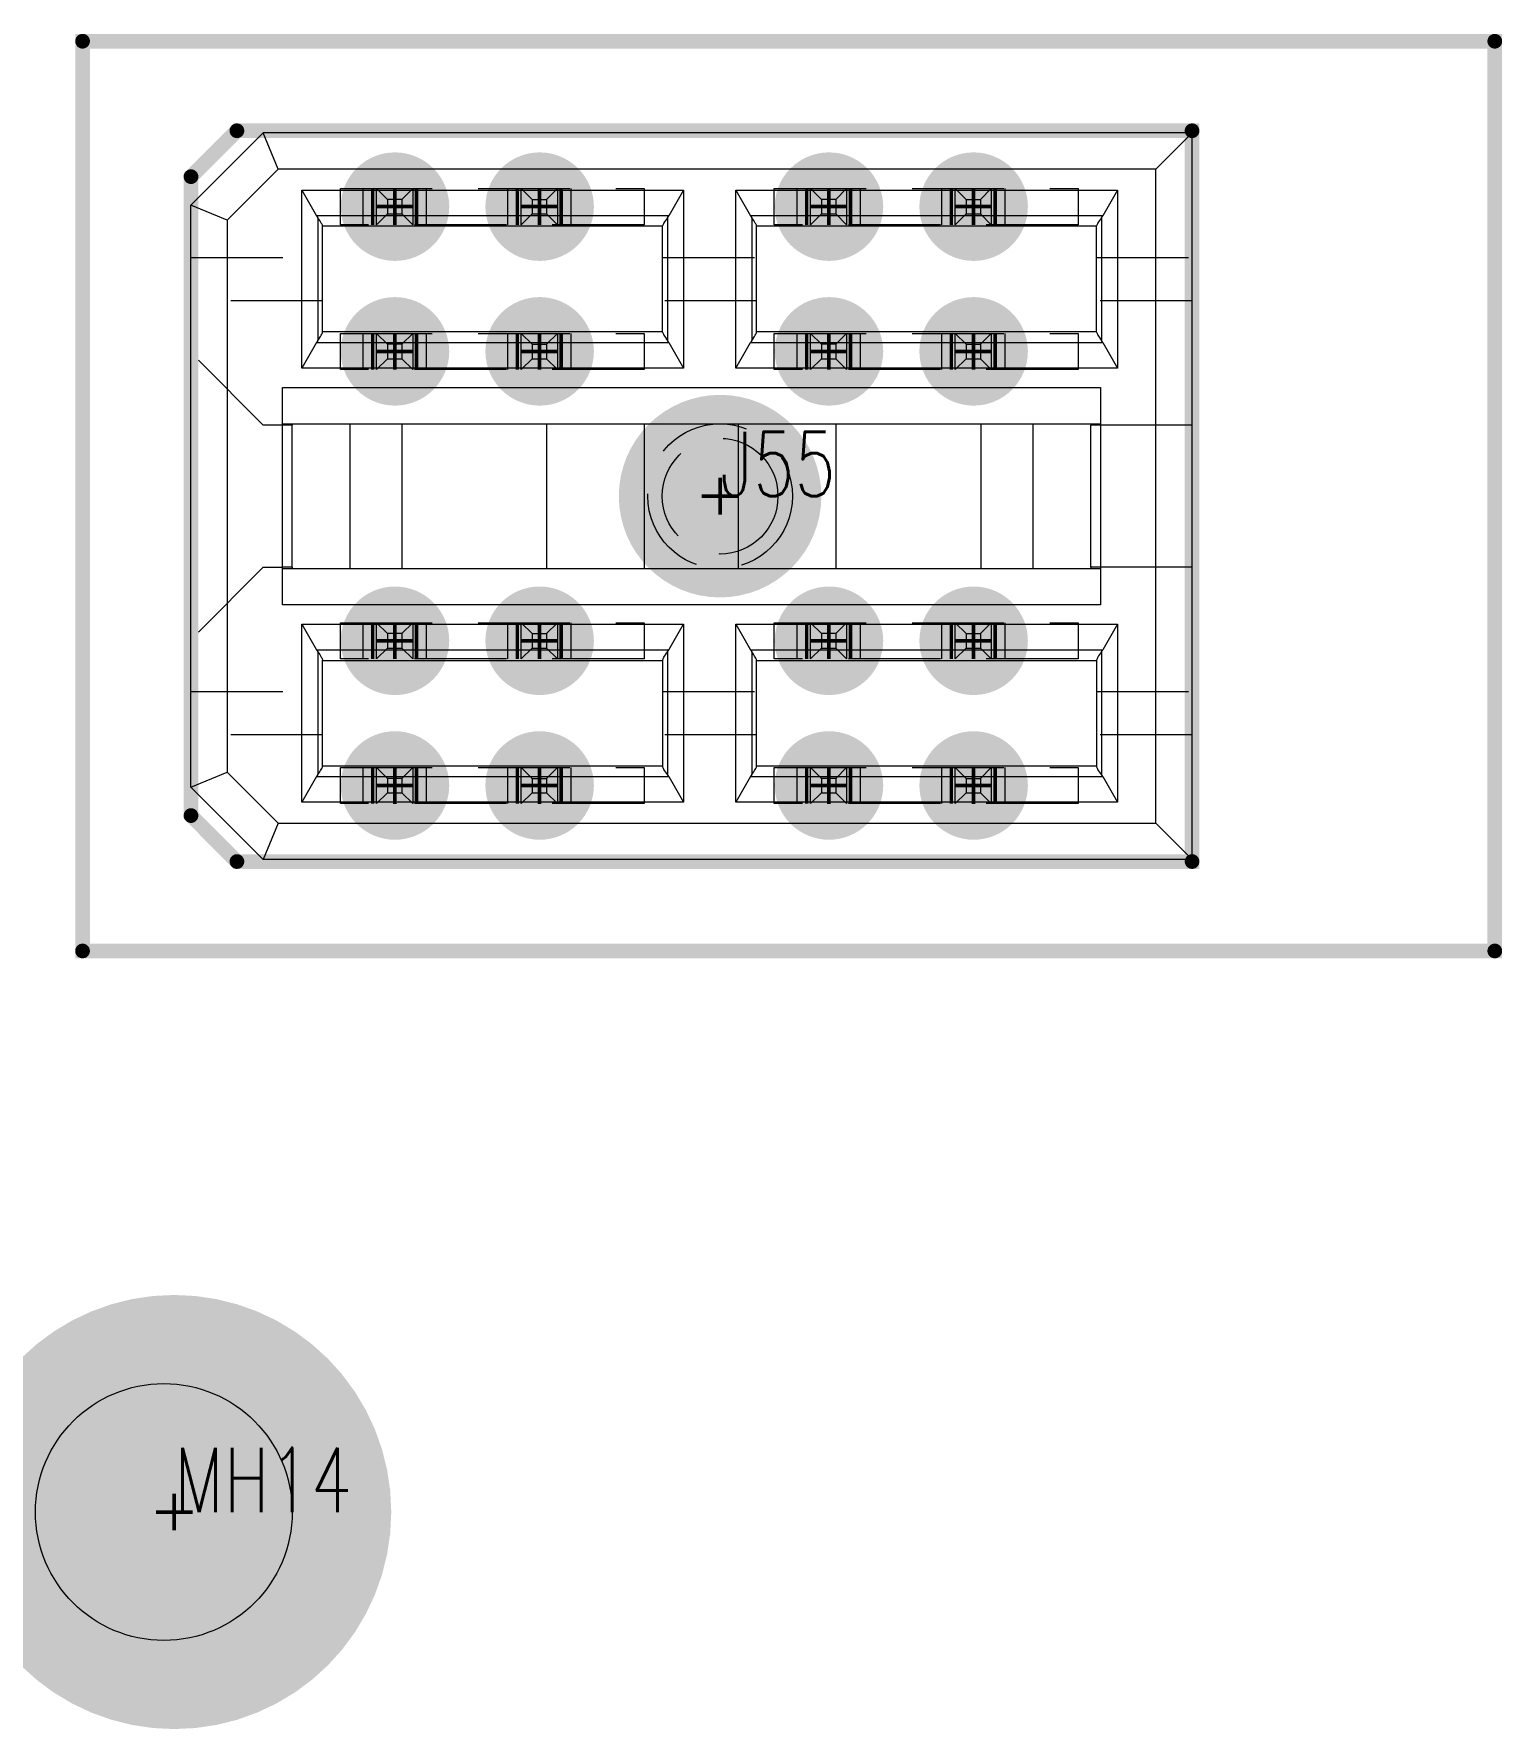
# Model space of a CAD drawing. Header units: millimetres. Extents: x 5 to 1395, y 5 to 415.
# Drawn here: x 1282.11 to 1302.41, y 206.26 to 229.69 of the extents above; entities that cross this region are included whole.
import ezdxf

# ---------------------------------------------------------------- set-up
doc = ezdxf.new("R2010")
doc.units = ezdxf.units.MM
doc.linetypes.add('HIDDEN', pattern=[1.905, 1.27, -0.635])
for name, color, linetype in [('DRIL_PLTE_THRU_01', 16, 'Continuous'), ('DRIL_PLTE_THRU_02', 146, 'Continuous'), ('DRIL_PLTE_THRU_03', 56, 'Continuous'), ('DRIL_PLTE_THRU_04', 216, 'Continuous'), ('DRIL_PLTE_THRU_05', 34, 'Continuous'), ('DRIL_PLTE_THRU_06', 96, 'Continuous'), ('DRIL_PLTE_THRU_07', 171, 'Continuous'), ('DRIL_PLTE_THRU_08', 176, 'Continuous'), ('DRIL_SYMBOL', 2, 'Continuous'), ('PADS_BOT', 5, 'Continuous'), ('PADS_INNER', 1, 'Continuous'), ('PADS_TOP', 1, 'Continuous'), ('PART_NAME_01', 1, 'Continuous'), ('PART_TOP_2DLINE_26', 5, 'Continuous'), ('PART_TOP_2DLINE_27', 5, 'Continuous')]:
    doc.layers.add(name, color=color, linetype=linetype)
doc.styles.add('W0$127', font='simplex', dxfattribs={"width": 0.75})

# ---------------------------------------------------------------- blocks, each defined once
blk = doc.blocks.new('DRIL_SYMBOL_3$5')
at = {"layer": 'DRIL_SYMBOL', "const_width": 0.0508}
for points in [[(0, -0.254), (0, 0.254)], [(-0.254, 0), (0.254, 0)]]:
    blk.add_lwpolyline(points, dxfattribs=at)
blk = doc.blocks.new('DRIL_HOLE_3$5')
at = {"const_width": 1.75}
blk.add_lwpolyline([(-0.875, 0, 1), (0.875, 0, 1)], format="xyb", close=True, dxfattribs=at)
blk.add_blockref('DRIL_SYMBOL_3$5', (0, 0))
blk = doc.blocks.new('PAD_26')
at = {"const_width": 3}
blk.add_lwpolyline([(0, -1.5, 1), (0, 1.5, 1)], format="xyb", close=True, dxfattribs=at)
blk = doc.blocks.new('STK_TOP_206')
at = {"layer": 'DRIL_PLTE_THRU_01'}
blk.add_blockref('DRIL_HOLE_3$5', (0, 0), dxfattribs=at)
at = {"layer": 'DRIL_PLTE_THRU_02'}
blk.add_blockref('DRIL_HOLE_3$5', (0, 0), dxfattribs=at)
at = {"layer": 'DRIL_PLTE_THRU_03'}
blk.add_blockref('DRIL_HOLE_3$5', (0, 0), dxfattribs=at)
at = {"layer": 'DRIL_PLTE_THRU_04'}
blk.add_blockref('DRIL_HOLE_3$5', (0, 0), dxfattribs=at)
at = {"layer": 'DRIL_PLTE_THRU_05'}
blk.add_blockref('DRIL_HOLE_3$5', (0, 0), dxfattribs=at)
at = {"layer": 'DRIL_PLTE_THRU_06'}
blk.add_blockref('DRIL_HOLE_3$5', (0, 0), dxfattribs=at)
at = {"layer": 'DRIL_PLTE_THRU_07'}
blk.add_blockref('DRIL_HOLE_3$5', (0, 0), dxfattribs=at)
at = {"layer": 'DRIL_PLTE_THRU_08'}
blk.add_blockref('DRIL_HOLE_3$5', (0, 0), dxfattribs=at)
at = {"layer": 'PADS_BOT'}
blk.add_blockref('PAD_26', (0, 0), dxfattribs=at)
at = {"layer": 'PADS_INNER'}
blk.add_blockref('PAD_26', (0, 0), dxfattribs=at)
at = {"layer": 'PADS_TOP'}
blk.add_blockref('PAD_26', (0, 0), dxfattribs=at)
blk = doc.blocks.new('SYM_TOP_19')
blk.add_blockref('STK_TOP_206', (0, 0))
blk = doc.blocks.new('PART_TOP_366')
blk.add_blockref('SYM_TOP_19', (0, 0))
at = {"layer": 'PART_NAME_01', "style": 'W0$127', "width": 0.75}
blk.add_text('MH14', height=0.889, dxfattribs=at).set_placement((0, 0))
blk = doc.blocks.new('SMOOTH_0$2032')
at = {"const_width": 0.1016}
blk.add_lwpolyline([(-0.0508, 0, 1), (0.0508, 0, 1)], format="xyb", close=True, dxfattribs=at)
blk = doc.blocks.new('PART_BODY_TOP_3')
at = {"layer": 'PART_TOP_2DLINE_26', "const_width": 0.2032}
blk.add_lwpolyline([(-6.28701, 10.71), (6.28599, 10.71), (6.285992, -8.8138), (-6.287008, -8.8138)], close=True, dxfattribs=at)
at = {"layer": 'PART_TOP_2DLINE_27', "const_width": 0.2032}
blk.add_lwpolyline([(-5.05, -6.68), (-4.415, -7.315), (4.415, -7.315), (5.05, -6.68), (5.05, 6.525), (-5.05, 6.525)], close=True, dxfattribs=at)
at = {"layer": 'PART_TOP_2DLINE_26'}
for p in [(-6.28701, 10.71), (6.28599, 10.71), (-6.287008, -8.8138), (6.285992, -8.8138)]:
    blk.add_blockref('SMOOTH_0$2032', p, dxfattribs=at)
at = {"layer": 'PART_TOP_2DLINE_27'}
for p in [(-5.05, 6.525), (5.05, 6.525), (-5.05, -6.68), (5.05, -6.68), (-4.415, -7.315), (4.415, -7.315)]:
    blk.add_blockref('SMOOTH_0$2032', p, dxfattribs=at)
blk = doc.blocks.new('DRIL_SYMBOL_0$8')
at = {"layer": 'DRIL_SYMBOL', "const_width": 0.0508}
for points in [[(0, -0.254), (0, 0.254)], [(-0.254, 0), (0.254, 0)]]:
    blk.add_lwpolyline(points, dxfattribs=at)
blk = doc.blocks.new('DRIL_HOLE_0$8')
at = {"const_width": 0.4}
blk.add_lwpolyline([(-0.2, 0, 1), (0.2, 0, 1)], format="xyb", close=True, dxfattribs=at)
blk.add_blockref('DRIL_SYMBOL_0$8', (0, 0))
blk = doc.blocks.new('PAD_4')
at = {"const_width": 0.75}
blk.add_lwpolyline([(0, -0.375, 1), (0, 0.375, 1)], format="xyb", close=True, dxfattribs=at)
blk = doc.blocks.new('STK_TOP_174')
at = {"layer": 'DRIL_PLTE_THRU_01'}
blk.add_blockref('DRIL_HOLE_0$8', (0, 0), dxfattribs=at)
at = {"layer": 'DRIL_PLTE_THRU_02'}
blk.add_blockref('DRIL_HOLE_0$8', (0, 0), dxfattribs=at)
at = {"layer": 'DRIL_PLTE_THRU_03'}
blk.add_blockref('DRIL_HOLE_0$8', (0, 0), dxfattribs=at)
at = {"layer": 'DRIL_PLTE_THRU_04'}
blk.add_blockref('DRIL_HOLE_0$8', (0, 0), dxfattribs=at)
at = {"layer": 'DRIL_PLTE_THRU_05'}
blk.add_blockref('DRIL_HOLE_0$8', (0, 0), dxfattribs=at)
at = {"layer": 'DRIL_PLTE_THRU_06'}
blk.add_blockref('DRIL_HOLE_0$8', (0, 0), dxfattribs=at)
at = {"layer": 'DRIL_PLTE_THRU_07'}
blk.add_blockref('DRIL_HOLE_0$8', (0, 0), dxfattribs=at)
at = {"layer": 'DRIL_PLTE_THRU_08'}
blk.add_blockref('DRIL_HOLE_0$8', (0, 0), dxfattribs=at)
at = {"layer": 'PADS_BOT'}
blk.add_blockref('PAD_4', (0, 0), dxfattribs=at)
at = {"layer": 'PADS_INNER'}
blk.add_blockref('PAD_4', (0, 0), dxfattribs=at)
at = {"layer": 'PADS_TOP'}
blk.add_blockref('PAD_4', (0, 0), dxfattribs=at)
blk = doc.blocks.new('DRIL_SYMBOL_2$1')
at = {"layer": 'DRIL_SYMBOL', "const_width": 0.0508}
for points in [[(0, -0.254), (0, 0.254)], [(-0.254, 0), (0.254, 0)]]:
    blk.add_lwpolyline(points, dxfattribs=at)
blk = doc.blocks.new('DRIL_HOLE_2$1')
at = {"const_width": 1.05}
blk.add_lwpolyline([(-0.525, 0, 1), (0.525, 0, 1)], format="xyb", close=True, dxfattribs=at)
blk.add_blockref('DRIL_SYMBOL_2$1', (0, 0))
blk = doc.blocks.new('PAD_6')
at = {"const_width": 1.4}
blk.add_lwpolyline([(0, -0.7, 1), (0, 0.7, 1)], format="xyb", close=True, dxfattribs=at)
blk = doc.blocks.new('STK_TOP_175')
at = {"layer": 'DRIL_PLTE_THRU_01'}
blk.add_blockref('DRIL_HOLE_2$1', (0, 0), dxfattribs=at)
at = {"layer": 'DRIL_PLTE_THRU_02'}
blk.add_blockref('DRIL_HOLE_2$1', (0, 0), dxfattribs=at)
at = {"layer": 'DRIL_PLTE_THRU_03'}
blk.add_blockref('DRIL_HOLE_2$1', (0, 0), dxfattribs=at)
at = {"layer": 'DRIL_PLTE_THRU_04'}
blk.add_blockref('DRIL_HOLE_2$1', (0, 0), dxfattribs=at)
at = {"layer": 'DRIL_PLTE_THRU_05'}
blk.add_blockref('DRIL_HOLE_2$1', (0, 0), dxfattribs=at)
at = {"layer": 'DRIL_PLTE_THRU_06'}
blk.add_blockref('DRIL_HOLE_2$1', (0, 0), dxfattribs=at)
at = {"layer": 'DRIL_PLTE_THRU_07'}
blk.add_blockref('DRIL_HOLE_2$1', (0, 0), dxfattribs=at)
at = {"layer": 'DRIL_PLTE_THRU_08'}
blk.add_blockref('DRIL_HOLE_2$1', (0, 0), dxfattribs=at)
at = {"layer": 'PADS_BOT'}
blk.add_blockref('PAD_6', (0, 0), dxfattribs=at)
at = {"layer": 'PADS_INNER'}
blk.add_blockref('PAD_6', (0, 0), dxfattribs=at)
at = {"layer": 'PADS_TOP'}
blk.add_blockref('PAD_6', (0, 0), dxfattribs=at)
blk = doc.blocks.new('SYM_TOP_5')
for name, p in [('PART_BODY_TOP_3', (0, 0)), ('STK_TOP_174', (-4.001008, 3.5052)), ('STK_TOP_174', (-2.001012, 3.5052)), ('STK_TOP_174', (1.99898, 3.5052)), ('STK_TOP_174', (3.998976, 3.5052)), ('STK_TOP_174', (-4.001008, 1.505204)), ('STK_TOP_174', (-2.001012, 1.505204)), ('STK_TOP_174', (1.99898, 1.505204)), ('STK_TOP_174', (3.998976, 1.505204)), ('STK_TOP_175', (0, 0)), ('STK_TOP_174', (-4.001008, -2.494788)), ('STK_TOP_174', (-2.001012, -2.494788)), ('STK_TOP_174', (1.99898, -2.494788)), ('STK_TOP_174', (3.998976, -2.494788)), ('STK_TOP_174', (-4.001008, -4.494784)), ('STK_TOP_174', (-2.001012, -4.494784)), ('STK_TOP_174', (1.99898, -4.494784)), ('STK_TOP_174', (3.998976, -4.494784))]:
    blk.add_blockref(name, p)
blk = doc.blocks.new('PART_TOP_50')
blk.add_blockref('SYM_TOP_5', (0, 0))
at = {"layer": 'PART_NAME_01', "style": 'W0$127', "width": 0.75}
blk.add_text('J55', height=0.889, rotation=90, dxfattribs=at).set_placement((0, 0))
blk = doc.blocks.new('q')
at = {"rotation": 270}
blk.add_blockref('PART_TOP_50', (1291.595, 223.299), dxfattribs=at)
blk.add_blockref('PART_TOP_366', (1284.049, 209.259))

msp = doc.modelspace()

# ---------------------------------------------------------------- linework, layer by layer
at = {"color": 7, "linetype": 'Continuous', "lineweight": 15}
for p, q in [((1285.2798, 228.3188), (1284.2798, 227.3188)), ((1285.4869, 227.8188), (1285.2798, 228.3188)), ((1298.1198, 228.3188), (1285.2798, 228.3188)), ((1298.1198, 228.3188), (1297.6198, 227.8188)), ((1298.1198, 218.2788), (1298.1198, 228.3188)), ((1284.7798, 227.1117), (1285.4869, 227.8188)), ((1297.6198, 227.8188), (1285.4869, 227.8188)), ((1297.6198, 218.7788), (1297.6198, 227.8188)), ((1285.8111, 225.0688), (1285.8111, 227.5288)), ((1285.8111, 227.5288), (1286.0153, 227.1752)), ((1285.8111, 227.5288), (1291.0885, 227.5288)), ((1291.0885, 227.5288), (1290.8844, 227.1752)), ((1291.0885, 227.5288), (1291.0885, 225.0688)), ((1291.8111, 227.5288), (1297.0885, 227.5288)), ((1291.8111, 225.0688), (1291.8111, 227.5288)), ((1291.8111, 227.5288), (1292.0153, 227.1752)), ((1297.0885, 227.5288), (1296.8844, 227.1752)), ((1297.0885, 227.5288), (1297.0885, 225.0688)), ((1284.7798, 227.1117), (1284.2798, 227.3188)), ((1284.2798, 219.2788), (1284.2798, 227.3188)), ((1284.7798, 227.1117), (1284.7798, 219.4859)), ((1290.8844, 227.1752), (1286.0153, 227.1752)), ((1286.0328, 227.1472), (1286.0328, 225.4503)), ((1286.0998, 225.5634), (1286.0998, 227.0342)), ((1290.7998, 227.0288), (1286.0998, 227.0288)), ((1290.7998, 225.5634), (1290.7998, 227.0342)), ((1290.8668, 227.1472), (1290.8668, 225.4503)), ((1296.8844, 227.1752), (1292.0153, 227.1752)), ((1292.0328, 227.1472), (1292.0328, 225.4503)), ((1292.0998, 225.5634), (1292.0998, 227.0342)), ((1296.7998, 227.0288), (1292.0998, 227.0288)), ((1296.7998, 225.5634), (1296.7998, 227.0342)), ((1296.8668, 227.1472), (1296.8668, 225.4503)), ((1286.0153, 225.4223), (1285.8111, 225.0688)), ((1286.0153, 225.4223), (1290.8844, 225.4223)), ((1290.7998, 225.5688), (1286.0998, 225.5688)), ((1290.8844, 225.4223), (1291.0885, 225.0688)), ((1291.8111, 225.0688), (1292.0153, 225.4223)), ((1292.0153, 225.4223), (1296.8844, 225.4223)), ((1296.7998, 225.5688), (1292.0998, 225.5688)), ((1296.8844, 225.4223), (1297.0885, 225.0688)), ((1291.0885, 225.0688), (1285.8111, 225.0688)), ((1297.0885, 225.0688), (1291.8111, 225.0688)), ((1285.5436, 224.7988), (1296.856, 224.7988)), ((1285.5436, 221.7988), (1285.5436, 224.7988)), ((1296.856, 224.7988), (1296.856, 221.7988)), ((1285.5436, 224.2988), (1296.856, 224.2988)), ((1285.6798, 224.2788), (1285.5436, 224.2788)), ((1285.6798, 224.2988), (1285.6798, 224.2788)), ((1285.6798, 222.3188), (1285.6798, 224.2788)), ((1286.4798, 222.2988), (1286.4798, 224.2988)), ((1287.1998, 222.2988), (1287.1998, 224.2988)), ((1289.1998, 222.2988), (1289.1998, 224.2988)), ((1290.5498, 222.2988), (1290.5498, 224.2988)), ((1291.8498, 222.2988), (1291.8498, 224.2988)), ((1293.1998, 222.2988), (1293.1998, 224.2988)), ((1295.1998, 224.2988), (1295.1998, 222.2988)), ((1295.9198, 224.2988), (1295.9198, 222.2988)), ((1296.7198, 224.2988), (1296.7198, 224.2788)), ((1296.856, 224.2788), (1296.7198, 224.2788)), ((1296.7198, 222.3188), (1296.7198, 224.2788)), ((1285.6798, 222.3188), (1285.5436, 222.3188)), ((1285.5436, 222.2988), (1296.856, 222.2988)), ((1285.6798, 222.3188), (1285.6798, 222.2988)), ((1296.7198, 222.3188), (1296.7198, 222.2988)), ((1296.856, 222.3188), (1296.7198, 222.3188)), ((1296.856, 221.7988), (1285.5436, 221.7988)), ((1285.8111, 221.5288), (1291.0885, 221.5288)), ((1285.8111, 219.0688), (1285.8111, 221.5288)), ((1285.8111, 221.5288), (1286.0153, 221.1752)), ((1290.8844, 221.1752), (1291.0885, 221.5288)), ((1291.0885, 221.5288), (1291.0885, 219.0688)), ((1291.8111, 221.5288), (1297.0885, 221.5288)), ((1291.8111, 219.0688), (1291.8111, 221.5288)), ((1291.8111, 221.5288), (1292.0153, 221.1752)), ((1297.0885, 221.5288), (1296.8844, 221.1752)), ((1297.0885, 221.5288), (1297.0885, 219.0688)), ((1286.0153, 221.1752), (1290.8844, 221.1752)), ((1292.0153, 221.1752), (1296.8844, 221.1752)), ((1286.0328, 221.1472), (1286.0328, 219.4503)), ((1286.0998, 219.5634), (1286.0998, 221.0342)), ((1286.0998, 221.0288), (1290.7998, 221.0288)), ((1290.7998, 221.0342), (1290.7998, 219.5634)), ((1290.8668, 221.1472), (1290.8668, 219.4503)), ((1292.0328, 221.1472), (1292.0328, 219.4503)), ((1292.0998, 219.5634), (1292.0998, 221.0342)), ((1292.0998, 221.0288), (1296.7998, 221.0288)), ((1296.7998, 221.0342), (1296.7998, 219.5634)), ((1296.8668, 221.1472), (1296.8668, 219.4503)), ((1290.7998, 219.5688), (1286.0998, 219.5688)), ((1296.7998, 219.5688), (1292.0998, 219.5688)), ((1284.2798, 219.2788), (1284.7798, 219.4859)), ((1284.7798, 219.4859), (1285.4869, 218.7788)), ((1286.0153, 219.4223), (1285.8111, 219.0688)), ((1286.0153, 219.4223), (1290.8844, 219.4223)), ((1290.8844, 219.4223), (1291.0885, 219.0688)), ((1292.0153, 219.4223), (1291.8111, 219.0688)), ((1292.0153, 219.4223), (1296.8844, 219.4223)), ((1296.8844, 219.4223), (1297.0885, 219.0688)), ((1285.2798, 218.2788), (1284.2798, 219.2788)), ((1291.0885, 219.0688), (1285.8111, 219.0688)), ((1297.0885, 219.0688), (1291.8111, 219.0688)), ((1285.4869, 218.7788), (1285.2798, 218.2788)), ((1285.4869, 218.7788), (1297.6198, 218.7788)), ((1298.1198, 218.2788), (1297.6198, 218.7788)), ((1298.1198, 218.2788), (1285.2798, 218.2788))]:
    msp.add_line(p, q, dxfattribs=at)
at = {"color": 7, "linetype": 'HIDDEN', "lineweight": 0}
for p, q in [((1286.3448, 227.0488), (1286.3448, 227.5488)), ((1286.3448, 227.5488), (1290.5448, 227.5488)), ((1286.6548, 227.5488), (1286.6548, 227.0488)), ((1286.6598, 227.0488), (1286.6598, 227.5488)), ((1286.7795, 227.0488), (1286.7795, 227.5488)), ((1286.7803, 227.5488), (1286.7803, 227.0488)), ((1286.7996, 227.5488), (1286.7996, 227.0488)), ((1286.8098, 227.0488), (1286.8098, 227.5488)), ((1286.8098, 227.0488), (1286.8098, 227.5488)), ((1286.8448, 227.0488), (1286.8448, 227.5488)), ((1286.8448, 227.5488), (1286.9948, 227.3988)), ((1287.3448, 227.5488), (1287.1948, 227.3988)), ((1287.3448, 227.5488), (1287.3448, 227.0488)), ((1287.3798, 227.5488), (1287.3798, 227.0488)), ((1287.3798, 227.5488), (1287.3798, 227.0488)), ((1287.3901, 227.5488), (1287.3901, 227.0488)), ((1287.4093, 227.0488), (1287.4093, 227.5488)), ((1287.4101, 227.5488), (1287.4101, 227.0488)), ((1287.5298, 227.5488), (1287.5298, 227.0488)), ((1287.5348, 227.0488), (1287.5348, 227.5488)), ((1288.6548, 227.5488), (1288.6548, 227.0488)), ((1288.6598, 227.0488), (1288.6598, 227.5488)), ((1288.7795, 227.0488), (1288.7795, 227.5488)), ((1288.7803, 227.5488), (1288.7803, 227.0488)), ((1288.7996, 227.5488), (1288.7996, 227.0488)), ((1288.8098, 227.0488), (1288.8098, 227.5488)), ((1288.8098, 227.0488), (1288.8098, 227.5488)), ((1288.8448, 227.0488), (1288.8448, 227.5488)), ((1288.8448, 227.5488), (1288.9948, 227.3988)), ((1289.1948, 227.3988), (1289.3448, 227.5488)), ((1289.3448, 227.5488), (1289.3448, 227.0488)), ((1289.3798, 227.5488), (1289.3798, 227.0488)), ((1289.3798, 227.5488), (1289.3798, 227.0488)), ((1289.3901, 227.5488), (1289.3901, 227.0488)), ((1289.4093, 227.0488), (1289.4093, 227.5488)), ((1289.4101, 227.5488), (1289.4101, 227.0488)), ((1289.5298, 227.5488), (1289.5298, 227.0488)), ((1289.5348, 227.0488), (1289.5348, 227.5488)), ((1290.5448, 227.5488), (1290.5448, 227.0488)), ((1292.3448, 227.0488), (1292.3448, 227.5488)), ((1292.3448, 227.5488), (1296.5448, 227.5488)), ((1292.6548, 227.5488), (1292.6548, 227.0488)), ((1292.6598, 227.0488), (1292.6598, 227.5488)), ((1292.7795, 227.0488), (1292.7795, 227.5488)), ((1292.7803, 227.5488), (1292.7803, 227.0488)), ((1292.7996, 227.5488), (1292.7996, 227.0488)), ((1292.8098, 227.0488), (1292.8098, 227.5488)), ((1292.8098, 227.0488), (1292.8098, 227.5488)), ((1292.8448, 227.0488), (1292.8448, 227.5488)), ((1292.8448, 227.5488), (1292.9948, 227.3988)), ((1293.3448, 227.5488), (1293.1948, 227.3988)), ((1293.3448, 227.5488), (1293.3448, 227.0488)), ((1293.3798, 227.5488), (1293.3798, 227.0488)), ((1293.3798, 227.5488), (1293.3798, 227.0488)), ((1293.3901, 227.5488), (1293.3901, 227.0488)), ((1293.4093, 227.0488), (1293.4093, 227.5488)), ((1293.4101, 227.5488), (1293.4101, 227.0488)), ((1293.5298, 227.5488), (1293.5298, 227.0488)), ((1293.5348, 227.0488), (1293.5348, 227.5488)), ((1294.6548, 227.5488), (1294.6548, 227.0488)), ((1294.6598, 227.0488), (1294.6598, 227.5488)), ((1294.7795, 227.0488), (1294.7795, 227.5488)), ((1294.7803, 227.5488), (1294.7803, 227.0488)), ((1294.7996, 227.5488), (1294.7996, 227.0488)), ((1294.8098, 227.0488), (1294.8098, 227.5488)), ((1294.8098, 227.0488), (1294.8098, 227.5488)), ((1294.8448, 227.0488), (1294.8448, 227.5488)), ((1294.8448, 227.5488), (1294.9948, 227.3988)), ((1295.1948, 227.3988), (1295.3448, 227.5488)), ((1295.3448, 227.5488), (1295.3448, 227.0488)), ((1295.3798, 227.5488), (1295.3798, 227.0488)), ((1295.3798, 227.5488), (1295.3798, 227.0488)), ((1295.3901, 227.5488), (1295.3901, 227.0488)), ((1295.4093, 227.0488), (1295.4093, 227.5488)), ((1295.4101, 227.5488), (1295.4101, 227.0488)), ((1295.5298, 227.5488), (1295.5298, 227.0488)), ((1295.5348, 227.0488), (1295.5348, 227.5488)), ((1296.5448, 227.5488), (1296.5448, 227.0488)), ((1286.9948, 227.3988), (1286.9948, 227.1988)), ((1287.1948, 227.3988), (1286.9948, 227.3988)), ((1287.1948, 227.3988), (1287.1948, 227.1988)), ((1288.9948, 227.3988), (1289.1948, 227.3988)), ((1288.9948, 227.3988), (1288.9948, 227.1988)), ((1289.1948, 227.3988), (1289.1948, 227.1988)), ((1292.9948, 227.3988), (1292.9948, 227.1988)), ((1293.1948, 227.3988), (1292.9948, 227.3988)), ((1293.1948, 227.3988), (1293.1948, 227.1988)), ((1294.9948, 227.3988), (1295.1948, 227.3988)), ((1294.9948, 227.3988), (1294.9948, 227.1988)), ((1295.1948, 227.3988), (1295.1948, 227.1988)), ((1290.5448, 227.0488), (1286.3448, 227.0488)), ((1286.8448, 227.0488), (1286.9948, 227.1988)), ((1286.9948, 227.1988), (1287.1948, 227.1988)), ((1287.1948, 227.1988), (1287.3448, 227.0488)), ((1288.9948, 227.1988), (1288.8448, 227.0488)), ((1288.9948, 227.1988), (1289.1948, 227.1988)), ((1289.1948, 227.1988), (1289.3448, 227.0488)), ((1296.5448, 227.0488), (1292.3448, 227.0488)), ((1292.8448, 227.0488), (1292.9948, 227.1988)), ((1292.9948, 227.1988), (1293.1948, 227.1988)), ((1293.1948, 227.1988), (1293.3448, 227.0488)), ((1294.9948, 227.1988), (1294.8448, 227.0488)), ((1294.9948, 227.1988), (1295.1948, 227.1988)), ((1295.1948, 227.1988), (1295.3448, 227.0488)), ((1284.2798, 226.5988), (1286.0998, 226.5988)), ((1290.7998, 226.5988), (1292.0998, 226.5988)), ((1296.7998, 226.5988), (1298.1198, 226.5988)), ((1286.0998, 225.9988), (1284.2798, 225.9988)), ((1292.0998, 225.9988), (1290.7998, 225.9988)), ((1298.1198, 225.9988), (1296.7998, 225.9988)), ((1286.3448, 225.0488), (1286.3448, 225.5488)), ((1286.3448, 225.5488), (1290.5448, 225.5488)), ((1286.6548, 225.5488), (1286.6548, 225.0488)), ((1286.6598, 225.0488), (1286.6598, 225.5488)), ((1286.7795, 225.0488), (1286.7795, 225.5488)), ((1286.7803, 225.5488), (1286.7803, 225.0488)), ((1286.7996, 225.5488), (1286.7996, 225.0488)), ((1286.8098, 225.0488), (1286.8098, 225.5488)), ((1286.8098, 225.0488), (1286.8098, 225.5488)), ((1286.8448, 225.0488), (1286.8448, 225.5488)), ((1286.8448, 225.5488), (1286.9948, 225.3988)), ((1287.1948, 225.3988), (1286.9948, 225.3988)), ((1286.9948, 225.3988), (1286.9948, 225.1988)), ((1287.3448, 225.5488), (1287.1948, 225.3988)), ((1287.1948, 225.3988), (1287.1948, 225.1988)), ((1287.3448, 225.5488), (1287.3448, 225.0488)), ((1287.3798, 225.5488), (1287.3798, 225.0488)), ((1287.3798, 225.5488), (1287.3798, 225.0488)), ((1287.3901, 225.5488), (1287.3901, 225.0488)), ((1287.4093, 225.0488), (1287.4093, 225.5488)), ((1287.4101, 225.5488), (1287.4101, 225.0488)), ((1287.5298, 225.5488), (1287.5298, 225.0488)), ((1287.5348, 225.0488), (1287.5348, 225.5488)), ((1288.6548, 225.5488), (1288.6548, 225.0488)), ((1288.6598, 225.0488), (1288.6598, 225.5488)), ((1288.7795, 225.0488), (1288.7795, 225.5488)), ((1288.7803, 225.5488), (1288.7803, 225.0488)), ((1288.7996, 225.5488), (1288.7996, 225.0488)), ((1288.8098, 225.0488), (1288.8098, 225.5488)), ((1288.8098, 225.0488), (1288.8098, 225.5488)), ((1288.8448, 225.0488), (1288.8448, 225.5488)), ((1288.8448, 225.5488), (1288.9948, 225.3988)), ((1288.9948, 225.3988), (1289.1948, 225.3988)), ((1288.9948, 225.3988), (1288.9948, 225.1988)), ((1289.1948, 225.3988), (1289.3448, 225.5488)), ((1289.1948, 225.3988), (1289.1948, 225.1988)), ((1289.3448, 225.5488), (1289.3448, 225.0488)), ((1289.3798, 225.5488), (1289.3798, 225.0488)), ((1289.3798, 225.5488), (1289.3798, 225.0488)), ((1289.3901, 225.5488), (1289.3901, 225.0488)), ((1289.4093, 225.0488), (1289.4093, 225.5488)), ((1289.4101, 225.5488), (1289.4101, 225.0488)), ((1289.5298, 225.5488), (1289.5298, 225.0488)), ((1289.5348, 225.0488), (1289.5348, 225.5488)), ((1290.5448, 225.5488), (1290.5448, 225.0488)), ((1292.3448, 225.0488), (1292.3448, 225.5488)), ((1292.3448, 225.5488), (1296.5448, 225.5488)), ((1292.6548, 225.5488), (1292.6548, 225.0488)), ((1292.6598, 225.0488), (1292.6598, 225.5488)), ((1292.7795, 225.0488), (1292.7795, 225.5488)), ((1292.7803, 225.5488), (1292.7803, 225.0488)), ((1292.7996, 225.5488), (1292.7996, 225.0488)), ((1292.8098, 225.0488), (1292.8098, 225.5488)), ((1292.8098, 225.0488), (1292.8098, 225.5488)), ((1292.8448, 225.0488), (1292.8448, 225.5488)), ((1292.8448, 225.5488), (1292.9948, 225.3988)), ((1293.1948, 225.3988), (1292.9948, 225.3988)), ((1292.9948, 225.3988), (1292.9948, 225.1988)), ((1293.3448, 225.5488), (1293.1948, 225.3988)), ((1293.1948, 225.3988), (1293.1948, 225.1988)), ((1293.3448, 225.5488), (1293.3448, 225.0488)), ((1293.3798, 225.5488), (1293.3798, 225.0488)), ((1293.3798, 225.5488), (1293.3798, 225.0488)), ((1293.3901, 225.5488), (1293.3901, 225.0488)), ((1293.4093, 225.0488), (1293.4093, 225.5488)), ((1293.4101, 225.5488), (1293.4101, 225.0488)), ((1293.5298, 225.5488), (1293.5298, 225.0488)), ((1293.5348, 225.0488), (1293.5348, 225.5488)), ((1294.6548, 225.5488), (1294.6548, 225.0488)), ((1294.6598, 225.0488), (1294.6598, 225.5488)), ((1294.7795, 225.0488), (1294.7795, 225.5488)), ((1294.7803, 225.5488), (1294.7803, 225.0488)), ((1294.7996, 225.5488), (1294.7996, 225.0488)), ((1294.8098, 225.0488), (1294.8098, 225.5488)), ((1294.8098, 225.0488), (1294.8098, 225.5488)), ((1294.8448, 225.0488), (1294.8448, 225.5488)), ((1294.8448, 225.5488), (1294.9948, 225.3988)), ((1294.9948, 225.3988), (1295.1948, 225.3988)), ((1294.9948, 225.3988), (1294.9948, 225.1988)), ((1295.1948, 225.3988), (1295.3448, 225.5488)), ((1295.1948, 225.3988), (1295.1948, 225.1988)), ((1295.3448, 225.5488), (1295.3448, 225.0488)), ((1295.3798, 225.5488), (1295.3798, 225.0488)), ((1295.3798, 225.5488), (1295.3798, 225.0488)), ((1295.3901, 225.5488), (1295.3901, 225.0488)), ((1295.4093, 225.0488), (1295.4093, 225.5488)), ((1295.4101, 225.5488), (1295.4101, 225.0488)), ((1295.5298, 225.5488), (1295.5298, 225.0488)), ((1295.5348, 225.0488), (1295.5348, 225.5488)), ((1296.5448, 225.5488), (1296.5448, 225.0488)), ((1285.2798, 224.2788), (1284.2798, 225.2788)), ((1286.8448, 225.0488), (1286.9948, 225.1988)), ((1286.9948, 225.1988), (1287.1948, 225.1988)), ((1287.1948, 225.1988), (1287.3448, 225.0488)), ((1288.9948, 225.1988), (1288.8448, 225.0488)), ((1288.9948, 225.1988), (1289.1948, 225.1988)), ((1289.1948, 225.1988), (1289.3448, 225.0488)), ((1292.8448, 225.0488), (1292.9948, 225.1988)), ((1292.9948, 225.1988), (1293.1948, 225.1988)), ((1293.1948, 225.1988), (1293.3448, 225.0488)), ((1294.9948, 225.1988), (1294.8448, 225.0488)), ((1294.9948, 225.1988), (1295.1948, 225.1988)), ((1295.1948, 225.1988), (1295.3448, 225.0488)), ((1290.5448, 225.0488), (1286.3448, 225.0488)), ((1296.5448, 225.0488), (1292.3448, 225.0488)), ((1285.5436, 224.2788), (1285.2798, 224.2788)), ((1298.1198, 224.2788), (1296.856, 224.2788)), ((1285.2798, 222.3188), (1284.2798, 221.3188)), ((1285.2798, 222.3188), (1285.5436, 222.3188)), ((1298.1198, 222.3188), (1296.856, 222.3188)), ((1286.3448, 221.0488), (1286.3448, 221.5488)), ((1286.3448, 221.5488), (1290.5448, 221.5488)), ((1286.6548, 221.5488), (1286.6548, 221.0488)), ((1286.6598, 221.0488), (1286.6598, 221.5488)), ((1286.7795, 221.0488), (1286.7795, 221.5488)), ((1286.7803, 221.5488), (1286.7803, 221.0488)), ((1286.7996, 221.5488), (1286.7996, 221.0488)), ((1286.8098, 221.0488), (1286.8098, 221.5488)), ((1286.8098, 221.0488), (1286.8098, 221.5488)), ((1286.8448, 221.0488), (1286.8448, 221.5488)), ((1286.8448, 221.5488), (1286.9948, 221.3988)), ((1287.3448, 221.5488), (1287.1948, 221.3988)), ((1287.3448, 221.5488), (1287.3448, 221.0488)), ((1287.3798, 221.5488), (1287.3798, 221.0488)), ((1287.3798, 221.5488), (1287.3798, 221.0488)), ((1287.3901, 221.5488), (1287.3901, 221.0488)), ((1287.4093, 221.0488), (1287.4093, 221.5488)), ((1287.4101, 221.5488), (1287.4101, 221.0488)), ((1287.5298, 221.5488), (1287.5298, 221.0488)), ((1287.5348, 221.0488), (1287.5348, 221.5488)), ((1288.6548, 221.5488), (1288.6548, 221.0488)), ((1288.6598, 221.0488), (1288.6598, 221.5488)), ((1288.7795, 221.0488), (1288.7795, 221.5488)), ((1288.7803, 221.5488), (1288.7803, 221.0488)), ((1288.7996, 221.5488), (1288.7996, 221.0488)), ((1288.8098, 221.0488), (1288.8098, 221.5488)), ((1288.8098, 221.0488), (1288.8098, 221.5488)), ((1288.8448, 221.0488), (1288.8448, 221.5488)), ((1288.8448, 221.5488), (1288.9948, 221.3988)), ((1289.1948, 221.3988), (1289.3448, 221.5488)), ((1289.3448, 221.5488), (1289.3448, 221.0488)), ((1289.3798, 221.5488), (1289.3798, 221.0488)), ((1289.3798, 221.5488), (1289.3798, 221.0488)), ((1289.3901, 221.5488), (1289.3901, 221.0488)), ((1289.4093, 221.0488), (1289.4093, 221.5488)), ((1289.4101, 221.5488), (1289.4101, 221.0488)), ((1289.5298, 221.5488), (1289.5298, 221.0488)), ((1289.5348, 221.0488), (1289.5348, 221.5488)), ((1290.5448, 221.5488), (1290.5448, 221.0488)), ((1292.3448, 221.0488), (1292.3448, 221.5488)), ((1292.3448, 221.5488), (1296.5448, 221.5488)), ((1292.6548, 221.5488), (1292.6548, 221.0488)), ((1292.6598, 221.0488), (1292.6598, 221.5488)), ((1292.7795, 221.0488), (1292.7795, 221.5488)), ((1292.7803, 221.5488), (1292.7803, 221.0488)), ((1292.7996, 221.5488), (1292.7996, 221.0488)), ((1292.8098, 221.0488), (1292.8098, 221.5488)), ((1292.8098, 221.0488), (1292.8098, 221.5488)), ((1292.8448, 221.0488), (1292.8448, 221.5488)), ((1292.8448, 221.5488), (1292.9948, 221.3988)), ((1293.3448, 221.5488), (1293.1948, 221.3988)), ((1293.3448, 221.5488), (1293.3448, 221.0488)), ((1293.3798, 221.5488), (1293.3798, 221.0488)), ((1293.3798, 221.5488), (1293.3798, 221.0488)), ((1293.3901, 221.5488), (1293.3901, 221.0488)), ((1293.4093, 221.0488), (1293.4093, 221.5488)), ((1293.4101, 221.5488), (1293.4101, 221.0488)), ((1293.5298, 221.5488), (1293.5298, 221.0488)), ((1293.5348, 221.0488), (1293.5348, 221.5488)), ((1294.6548, 221.5488), (1294.6548, 221.0488)), ((1294.6598, 221.0488), (1294.6598, 221.5488)), ((1294.7795, 221.0488), (1294.7795, 221.5488)), ((1294.7803, 221.5488), (1294.7803, 221.0488)), ((1294.7996, 221.5488), (1294.7996, 221.0488)), ((1294.8098, 221.0488), (1294.8098, 221.5488)), ((1294.8098, 221.0488), (1294.8098, 221.5488)), ((1294.8448, 221.0488), (1294.8448, 221.5488)), ((1294.8448, 221.5488), (1294.9948, 221.3988)), ((1295.1948, 221.3988), (1295.3448, 221.5488)), ((1295.3448, 221.5488), (1295.3448, 221.0488)), ((1295.3798, 221.5488), (1295.3798, 221.0488)), ((1295.3798, 221.5488), (1295.3798, 221.0488)), ((1295.3901, 221.5488), (1295.3901, 221.0488)), ((1295.4093, 221.0488), (1295.4093, 221.5488)), ((1295.4101, 221.5488), (1295.4101, 221.0488)), ((1295.5298, 221.5488), (1295.5298, 221.0488)), ((1295.5348, 221.0488), (1295.5348, 221.5488)), ((1296.5448, 221.5488), (1296.5448, 221.0488)), ((1286.8448, 221.0488), (1286.9948, 221.1988)), ((1287.1948, 221.3988), (1286.9948, 221.3988)), ((1286.9948, 221.3988), (1286.9948, 221.1988)), ((1286.9948, 221.1988), (1287.1948, 221.1988)), ((1287.1948, 221.3988), (1287.1948, 221.1988)), ((1287.1948, 221.1988), (1287.3448, 221.0488)), ((1288.9948, 221.1988), (1288.8448, 221.0488)), ((1288.9948, 221.3988), (1289.1948, 221.3988)), ((1288.9948, 221.3988), (1288.9948, 221.1988)), ((1288.9948, 221.1988), (1289.1948, 221.1988)), ((1289.1948, 221.3988), (1289.1948, 221.1988)), ((1289.1948, 221.1988), (1289.3448, 221.0488)), ((1292.8448, 221.0488), (1292.9948, 221.1988)), ((1293.1948, 221.3988), (1292.9948, 221.3988)), ((1292.9948, 221.3988), (1292.9948, 221.1988)), ((1292.9948, 221.1988), (1293.1948, 221.1988)), ((1293.1948, 221.3988), (1293.1948, 221.1988)), ((1293.1948, 221.1988), (1293.3448, 221.0488)), ((1294.9948, 221.1988), (1294.8448, 221.0488)), ((1294.9948, 221.3988), (1295.1948, 221.3988)), ((1294.9948, 221.3988), (1294.9948, 221.1988)), ((1294.9948, 221.1988), (1295.1948, 221.1988)), ((1295.1948, 221.3988), (1295.1948, 221.1988)), ((1295.1948, 221.1988), (1295.3448, 221.0488)), ((1290.5448, 221.0488), (1286.3448, 221.0488)), ((1296.5448, 221.0488), (1292.3448, 221.0488)), ((1284.2798, 220.5988), (1286.0998, 220.5988)), ((1290.7998, 220.5988), (1292.0998, 220.5988)), ((1296.7998, 220.5988), (1298.1198, 220.5988)), ((1286.0998, 219.9988), (1284.2798, 219.9988)), ((1292.0998, 219.9988), (1290.7998, 219.9988)), ((1298.1198, 219.9988), (1296.7998, 219.9988)), ((1286.3448, 219.0488), (1286.3448, 219.5488)), ((1286.3448, 219.5488), (1290.5448, 219.5488)), ((1286.6548, 219.5488), (1286.6548, 219.0488)), ((1286.6598, 219.0488), (1286.6598, 219.5488)), ((1286.7795, 219.0488), (1286.7795, 219.5488)), ((1286.7803, 219.5488), (1286.7803, 219.0488)), ((1286.7996, 219.5488), (1286.7996, 219.0488)), ((1286.8098, 219.0488), (1286.8098, 219.5488)), ((1286.8098, 219.0488), (1286.8098, 219.5488)), ((1286.8448, 219.0488), (1286.8448, 219.5488)), ((1286.8448, 219.5488), (1286.9948, 219.3988)), ((1287.3448, 219.5488), (1287.1948, 219.3988)), ((1287.3448, 219.5488), (1287.3448, 219.0488)), ((1287.3798, 219.5488), (1287.3798, 219.0488)), ((1287.3798, 219.5488), (1287.3798, 219.0488)), ((1287.3901, 219.5488), (1287.3901, 219.0488)), ((1287.4093, 219.0488), (1287.4093, 219.5488)), ((1287.4101, 219.5488), (1287.4101, 219.0488)), ((1287.5298, 219.5488), (1287.5298, 219.0488)), ((1287.5348, 219.0488), (1287.5348, 219.5488)), ((1288.6548, 219.5488), (1288.6548, 219.0488)), ((1288.6598, 219.0488), (1288.6598, 219.5488)), ((1288.7795, 219.0488), (1288.7795, 219.5488)), ((1288.7803, 219.5488), (1288.7803, 219.0488)), ((1288.7996, 219.5488), (1288.7996, 219.0488)), ((1288.8098, 219.0488), (1288.8098, 219.5488)), ((1288.8098, 219.0488), (1288.8098, 219.5488)), ((1288.8448, 219.0488), (1288.8448, 219.5488)), ((1288.8448, 219.5488), (1288.9948, 219.3988)), ((1289.1948, 219.3988), (1289.3448, 219.5488)), ((1289.3448, 219.5488), (1289.3448, 219.0488)), ((1289.3798, 219.5488), (1289.3798, 219.0488)), ((1289.3798, 219.5488), (1289.3798, 219.0488)), ((1289.3901, 219.5488), (1289.3901, 219.0488)), ((1289.4093, 219.0488), (1289.4093, 219.5488)), ((1289.4101, 219.5488), (1289.4101, 219.0488)), ((1289.5298, 219.5488), (1289.5298, 219.0488)), ((1289.5348, 219.0488), (1289.5348, 219.5488)), ((1290.5448, 219.5488), (1290.5448, 219.0488)), ((1292.3448, 219.0488), (1292.3448, 219.5488)), ((1292.3448, 219.5488), (1296.5448, 219.5488)), ((1292.6548, 219.5488), (1292.6548, 219.0488)), ((1292.6598, 219.0488), (1292.6598, 219.5488)), ((1292.7795, 219.0488), (1292.7795, 219.5488)), ((1292.7803, 219.5488), (1292.7803, 219.0488)), ((1292.7996, 219.5488), (1292.7996, 219.0488)), ((1292.8098, 219.0488), (1292.8098, 219.5488)), ((1292.8098, 219.0488), (1292.8098, 219.5488)), ((1292.8448, 219.0488), (1292.8448, 219.5488)), ((1292.8448, 219.5488), (1292.9948, 219.3988)), ((1293.3448, 219.5488), (1293.1948, 219.3988)), ((1293.3448, 219.5488), (1293.3448, 219.0488)), ((1293.3798, 219.5488), (1293.3798, 219.0488)), ((1293.3798, 219.5488), (1293.3798, 219.0488)), ((1293.3901, 219.5488), (1293.3901, 219.0488)), ((1293.4093, 219.0488), (1293.4093, 219.5488)), ((1293.4101, 219.5488), (1293.4101, 219.0488)), ((1293.5298, 219.5488), (1293.5298, 219.0488)), ((1293.5348, 219.0488), (1293.5348, 219.5488)), ((1294.6548, 219.5488), (1294.6548, 219.0488)), ((1294.6598, 219.0488), (1294.6598, 219.5488)), ((1294.7795, 219.0488), (1294.7795, 219.5488)), ((1294.7803, 219.5488), (1294.7803, 219.0488)), ((1294.7996, 219.5488), (1294.7996, 219.0488)), ((1294.8098, 219.0488), (1294.8098, 219.5488)), ((1294.8098, 219.0488), (1294.8098, 219.5488)), ((1294.8448, 219.0488), (1294.8448, 219.5488)), ((1294.8448, 219.5488), (1294.9948, 219.3988)), ((1295.1948, 219.3988), (1295.3448, 219.5488)), ((1295.3448, 219.5488), (1295.3448, 219.0488)), ((1295.3798, 219.5488), (1295.3798, 219.0488)), ((1295.3798, 219.5488), (1295.3798, 219.0488)), ((1295.3901, 219.5488), (1295.3901, 219.0488)), ((1295.4093, 219.0488), (1295.4093, 219.5488)), ((1295.4101, 219.5488), (1295.4101, 219.0488)), ((1295.5298, 219.5488), (1295.5298, 219.0488)), ((1295.5348, 219.0488), (1295.5348, 219.5488)), ((1296.5448, 219.5488), (1296.5448, 219.0488)), ((1287.1948, 219.3988), (1286.9948, 219.3988)), ((1286.9948, 219.3988), (1286.9948, 219.1988)), ((1287.1948, 219.3988), (1287.1948, 219.1988)), ((1288.9948, 219.3988), (1289.1948, 219.3988)), ((1288.9948, 219.3988), (1288.9948, 219.1988)), ((1289.1948, 219.3988), (1289.1948, 219.1988)), ((1292.9948, 219.3988), (1292.9948, 219.1988)), ((1293.1948, 219.3988), (1292.9948, 219.3988)), ((1293.1948, 219.3988), (1293.1948, 219.1988)), ((1294.9948, 219.3988), (1295.1948, 219.3988)), ((1294.9948, 219.3988), (1294.9948, 219.1988)), ((1295.1948, 219.3988), (1295.1948, 219.1988)), ((1286.8448, 219.0488), (1286.9948, 219.1988)), ((1286.9948, 219.1988), (1287.1948, 219.1988)), ((1287.1948, 219.1988), (1287.3448, 219.0488)), ((1288.9948, 219.1988), (1288.8448, 219.0488)), ((1288.9948, 219.1988), (1289.1948, 219.1988)), ((1289.1948, 219.1988), (1289.3448, 219.0488)), ((1292.8448, 219.0488), (1292.9948, 219.1988)), ((1292.9948, 219.1988), (1293.1948, 219.1988)), ((1293.1948, 219.1988), (1293.3448, 219.0488)), ((1294.9948, 219.1988), (1294.8448, 219.0488)), ((1294.9948, 219.1988), (1295.1948, 219.1988)), ((1295.1948, 219.1988), (1295.3448, 219.0488)), ((1290.5448, 219.0488), (1286.3448, 219.0488)), ((1296.5448, 219.0488), (1292.3448, 219.0488))]:
    msp.add_line(p, q, dxfattribs=at)
for radius in [1, 0.8]:
    msp.add_circle((1291.5948, 223.2988), radius, dxfattribs=at)
at = {"color": 7, "linetype": 'Continuous', "lineweight": 15}
msp.add_circle((1283.9048, 209.2588), 1.775, dxfattribs=at)
for centre, start_param, end_param in [((1286.2194, 227.5288), 2.3561945, 2.4389137), ((1290.6802, 227.5288), 3.8442716, 3.9269908), ((1292.2194, 227.5288), 2.3561945, 2.4389137), ((1296.6802, 227.5288), 3.8442716, 3.9269908), ((1286.2194, 225.0688), 0.702679, 0.7853982), ((1290.6802, 225.0688), 5.4977871, 5.5805063), ((1292.2194, 225.0688), 0.702679, 0.7853982), ((1296.6802, 225.0688), 5.4977871, 5.5805063), ((1286.2194, 221.5288), 2.3561945, 2.4389137), ((1290.6802, 221.5288), 3.8442716, 3.9269908), ((1292.2194, 221.5288), 2.3561945, 2.4389137), ((1296.6802, 221.5288), 3.8442716, 3.9269908), ((1286.2194, 219.0688), 0.702679, 0.7853982), ((1290.6802, 219.0688), 5.4977871, 5.5805063), ((1292.2194, 219.0688), 0.702679, 0.7853982), ((1296.6802, 219.0688), 5.4977871, 5.5805063)]:
    msp.add_ellipse(centre, major_axis=(0, 0.5), ratio=0.5773503, start_param=start_param, end_param=end_param, dxfattribs=at)
for points, knots in [([(1286.0998, 227.0342), (1286.096, 227.0448), (1286.0884, 227.0664), (1286.0515, 227.12), (1286.0328, 227.1472)], [0, 0, 0, 0, 0.4931744, 1, 1, 1, 1]), ([(1290.8668, 227.1472), (1290.8484, 227.1205), (1290.8115, 227.0668), (1290.8037, 227.0451), (1290.7998, 227.0342)], [0, 0, 0, 0, 0.4978261, 1, 1, 1, 1]), ([(1292.0998, 227.0342), (1292.096, 227.0448), (1292.0884, 227.0664), (1292.0515, 227.12), (1292.0328, 227.1472)], [0, 0, 0, 0, 0.4931726, 1, 1, 1, 1]), ([(1296.8668, 227.1472), (1296.8484, 227.1205), (1296.8115, 227.0668), (1296.8037, 227.0451), (1296.7998, 227.0342)], [0, 0, 0, 0, 0.4978261, 1, 1, 1, 1]), ([(1286.0328, 225.4503), (1286.0512, 225.4771), (1286.0881, 225.5308), (1286.0959, 225.5525), (1286.0998, 225.5634)], [0, 0, 0, 0, 0.4978261, 1, 1, 1, 1]), ([(1290.7998, 225.5634), (1290.8036, 225.5528), (1290.8112, 225.5312), (1290.8481, 225.4775), (1290.8668, 225.4503)], [0, 0, 0, 0, 0.4931744, 1, 1, 1, 1]), ([(1292.0328, 225.4503), (1292.0512, 225.4771), (1292.0881, 225.5308), (1292.0959, 225.5525), (1292.0998, 225.5634)], [0, 0, 0, 0, 0.4978217, 1, 1, 1, 1]), ([(1296.7998, 225.5634), (1296.8036, 225.5528), (1296.8112, 225.5312), (1296.8481, 225.4775), (1296.8668, 225.4503)], [0, 0, 0, 0, 0.4931744, 1, 1, 1, 1]), ([(1286.0328, 221.1472), (1286.0512, 221.1205), (1286.0881, 221.0668), (1286.0959, 221.0451), (1286.0998, 221.0342)], [0, 0, 0, 0, 0.4978224, 1, 1, 1, 1]), ([(1290.7998, 221.0342), (1290.8036, 221.0448), (1290.8112, 221.0664), (1290.8481, 221.12), (1290.8668, 221.1472)], [0, 0, 0, 0, 0.4931781, 1, 1, 1, 1]), ([(1292.0998, 221.0342), (1292.096, 221.0448), (1292.0884, 221.0664), (1292.0515, 221.12), (1292.0328, 221.1472)], [0, 0, 0, 0, 0.4931763, 1, 1, 1, 1]), ([(1296.8668, 221.1472), (1296.8484, 221.1205), (1296.8115, 221.0668), (1296.8037, 221.0451), (1296.7998, 221.0342)], [0, 0, 0, 0, 0.4978224, 1, 1, 1, 1]), ([(1286.0328, 219.4503), (1286.0512, 219.4771), (1286.0881, 219.5308), (1286.0959, 219.5525), (1286.0998, 219.5634)], [0, 0, 0, 0, 0.4978261, 1, 1, 1, 1]), ([(1290.8668, 219.4503), (1290.8484, 219.4771), (1290.8115, 219.5308), (1290.8037, 219.5525), (1290.7998, 219.5634)], [0, 0, 0, 0, 0.4978261, 1, 1, 1, 1]), ([(1292.0328, 219.4503), (1292.0512, 219.4771), (1292.0881, 219.5308), (1292.0959, 219.5525), (1292.0998, 219.5634)], [0, 0, 0, 0, 0.4978217, 1, 1, 1, 1]), ([(1296.8668, 219.4503), (1296.8484, 219.4771), (1296.8115, 219.5308), (1296.8037, 219.5525), (1296.7998, 219.5634)], [0, 0, 0, 0, 0.4978261, 1, 1, 1, 1])]:
    msp.add_open_spline(points, degree=3, knots=knots, dxfattribs=at)

# ---------------------------------------------------------------- block references
msp.add_blockref('q', (0, 0))

doc.saveas('drawing.dxf')
